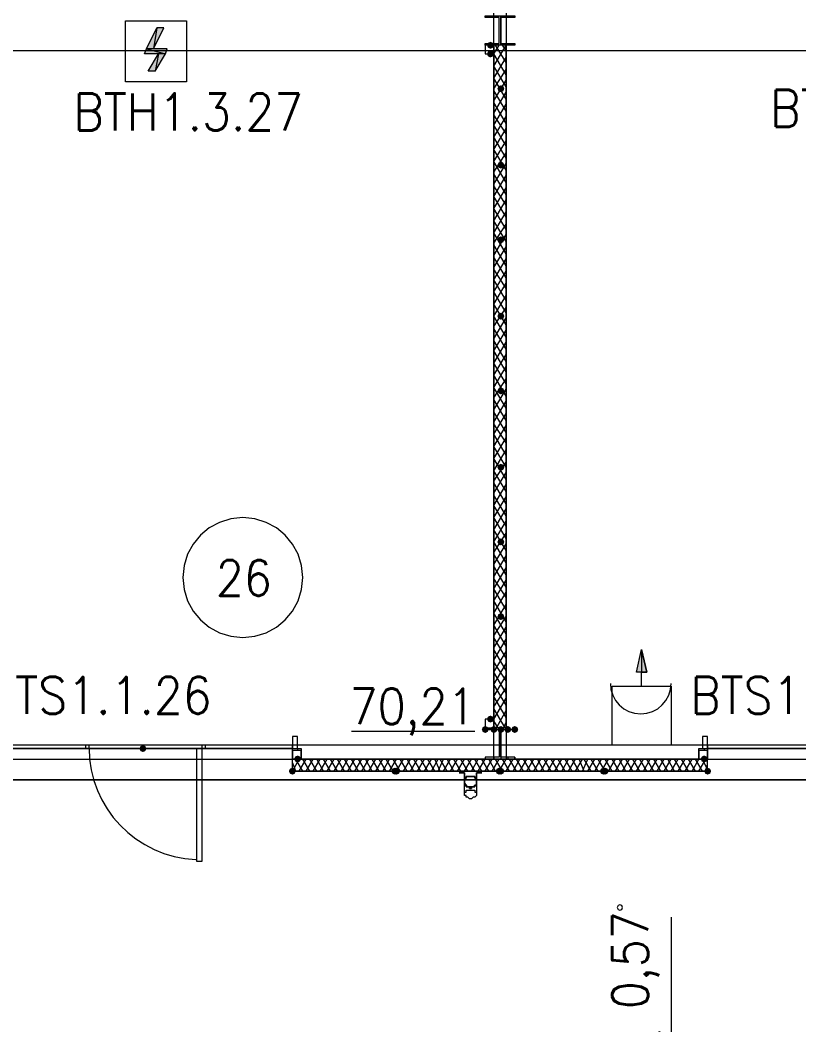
# Model space of a CAD drawing. Header units: millimetres. Extents: x 0 to 420, y 0 to 297.
# Drawn here: x 188.65 to 207.62, y 99.06 to 123.55 of the extents above; entities that cross this region are included whole.
import ezdxf

# ---------------------------------------------------------------- set-up
doc = ezdxf.new("R2010")
doc.units = ezdxf.units.MM
doc.styles.get("Standard").update_dxf_attribs({"font": 'STANDARD'})

msp = doc.modelspace()

# ---------------------------------------------------------------- hatches: boundary and pattern name
h = msp.add_hatch(color=1)
h.paths.add_polyline_path([(192.151001, 123.359333), (191.981668, 123.359333), (191.897001, 122.851333)], flags=0)
h.paths.add_polyline_path([(191.981668, 123.359333), (191.897001, 122.851333), (191.727668, 122.851333)], flags=0)
h = msp.add_hatch(color=5)
h.paths.add_polyline_path([(192.151001, 123.359333), (191.981668, 123.359333), (191.897001, 122.851333)], flags=0)
h.paths.add_polyline_path([(191.981668, 123.359333), (191.897001, 122.851333), (191.727668, 122.851333)], flags=0)
for color, points in [(7, [(200.194333, 122.936), (200.169463, 122.876204), (200.109667, 122.851333), (200.049871, 122.876204), (200.025, 122.936), (200.049871, 122.995796), (200.109667, 123.020667), (200.169462, 122.995796)]), (7, [(200.194333, 122.724333), (200.169463, 122.664537), (200.109667, 122.639667), (200.049871, 122.664537), (200.025, 122.724333), (200.049871, 122.784129), (200.109667, 122.809), (200.169462, 122.784129)]), (7, [(200.448333, 121.877667), (200.423463, 121.817871), (200.363667, 121.793), (200.303871, 121.817871), (200.279, 121.877667), (200.303871, 121.937462), (200.363667, 121.962333), (200.423462, 121.937463)]), (7, [(200.448333, 120.015), (200.423463, 119.955204), (200.363667, 119.930333), (200.303871, 119.955204), (200.279, 120.015), (200.303871, 120.074796), (200.363667, 120.099667), (200.423462, 120.074796)]), (7, [(200.448333, 118.194667), (200.423463, 118.134871), (200.363667, 118.11), (200.303871, 118.134871), (200.279, 118.194667), (200.303871, 118.254462), (200.363667, 118.279333), (200.423462, 118.254463)]), (7, [(200.448333, 116.332), (200.423463, 116.272204), (200.363667, 116.247333), (200.303871, 116.272204), (200.279, 116.332), (200.303871, 116.391796), (200.363667, 116.416667), (200.423462, 116.391796)]), (7, [(200.448333, 114.511667), (200.423463, 114.451871), (200.363667, 114.427), (200.303871, 114.451871), (200.279, 114.511667), (200.303871, 114.571462), (200.363667, 114.596333), (200.423462, 114.571463)]), (7, [(200.448333, 112.649), (200.423463, 112.589204), (200.363667, 112.564333), (200.303871, 112.589204), (200.279, 112.649), (200.303871, 112.708796), (200.363667, 112.733667), (200.423462, 112.708796)]), (7, [(200.448333, 110.828667), (200.423463, 110.768871), (200.363667, 110.744), (200.303871, 110.768871), (200.279, 110.828667), (200.303871, 110.888462), (200.363667, 110.913333), (200.423462, 110.888463)]), (7, [(200.448333, 109.008333), (200.423463, 108.948537), (200.363667, 108.923667), (200.303871, 108.948537), (200.279, 109.008333), (200.303871, 109.068129), (200.363667, 109.093), (200.423462, 109.068129)]), (7, [(200.194333, 106.510667), (200.169463, 106.450871), (200.109667, 106.426), (200.049871, 106.450871), (200.025, 106.510667), (200.049871, 106.570462), (200.109667, 106.595333), (200.169462, 106.570463)]), (7, [(200.067333, 106.256667), (200.042463, 106.196871), (199.982667, 106.172), (199.922871, 106.196871), (199.898, 106.256667), (199.922871, 106.316462), (199.982667, 106.341333), (200.042462, 106.316463)]), (7, [(200.279, 106.256667), (200.254129, 106.196871), (200.194333, 106.172), (200.134538, 106.196871), (200.109667, 106.256667), (200.134537, 106.316462), (200.194333, 106.341333), (200.254129, 106.316463)]), (7, [(200.448333, 106.256667), (200.423463, 106.196871), (200.363667, 106.172), (200.303871, 106.196871), (200.279, 106.256667), (200.303871, 106.316462), (200.363667, 106.341333), (200.423462, 106.316463)]), (7, [(200.617667, 106.256667), (200.592796, 106.196871), (200.533, 106.172), (200.473204, 106.196871), (200.448333, 106.256667), (200.473204, 106.316462), (200.533, 106.341333), (200.592796, 106.316463)]), (7, [(200.787, 106.256667), (200.762129, 106.196871), (200.702333, 106.172), (200.642538, 106.196871), (200.617667, 106.256667), (200.642537, 106.316462), (200.702333, 106.341333), (200.762129, 106.316463)]), (7, [(191.727667, 105.791), (191.702796, 105.731204), (191.643, 105.706333), (191.583204, 105.731204), (191.558333, 105.791), (191.583204, 105.850796), (191.643, 105.875667), (191.702796, 105.850796)]), (7, [(191.727667, 105.791), (191.702796, 105.731204), (191.643, 105.706333), (191.583204, 105.731204), (191.558333, 105.791), (191.583204, 105.850796), (191.643, 105.875667), (191.702796, 105.850796)]), (7, [(195.495333, 105.537), (195.470462, 105.477204), (195.410667, 105.452333), (195.350871, 105.477204), (195.326, 105.537), (195.350871, 105.596796), (195.410667, 105.621667), (195.470462, 105.596796)]), (7, [(205.401333, 105.537), (205.376462, 105.477204), (205.316667, 105.452333), (205.256871, 105.477204), (205.232, 105.537), (205.256871, 105.596796), (205.316667, 105.621667), (205.376462, 105.596796)]), (254, [(195.368333, 105.240667), (195.343462, 105.180871), (195.283667, 105.156), (195.223871, 105.180871), (195.199, 105.240667), (195.223871, 105.300462), (195.283667, 105.325333), (195.343462, 105.300463)]), (254, [(197.866, 105.240667), (197.841129, 105.180871), (197.781333, 105.156), (197.721538, 105.180871), (197.696667, 105.240667), (197.721537, 105.300462), (197.781333, 105.325333), (197.841129, 105.300463)]), (254, [(197.908333, 105.240667), (197.883463, 105.180871), (197.823667, 105.156), (197.763871, 105.180871), (197.739, 105.240667), (197.763871, 105.300462), (197.823667, 105.325333), (197.883462, 105.300463)]), (254, [(200.406, 105.240667), (200.381129, 105.180871), (200.321333, 105.156), (200.261538, 105.180871), (200.236667, 105.240667), (200.261537, 105.300462), (200.321333, 105.325333), (200.381129, 105.300463)]), (254, [(200.406, 105.240667), (200.381129, 105.180871), (200.321333, 105.156), (200.261538, 105.180871), (200.236667, 105.240667), (200.261537, 105.300462), (200.321333, 105.325333), (200.381129, 105.300463)]), (254, [(200.448333, 105.240667), (200.423463, 105.180871), (200.363667, 105.156), (200.303871, 105.180871), (200.279, 105.240667), (200.303871, 105.300462), (200.363667, 105.325333), (200.423462, 105.300463)]), (254, [(200.448333, 105.240667), (200.423463, 105.180871), (200.363667, 105.156), (200.303871, 105.180871), (200.279, 105.240667), (200.303871, 105.300462), (200.363667, 105.325333), (200.423462, 105.300463)]), (254, [(202.946, 105.240667), (202.921129, 105.180871), (202.861333, 105.156), (202.801538, 105.180871), (202.776667, 105.240667), (202.801537, 105.300462), (202.861333, 105.325333), (202.921129, 105.300463)]), (254, [(202.988333, 105.240667), (202.963462, 105.180871), (202.903667, 105.156), (202.843871, 105.180871), (202.819, 105.240667), (202.843871, 105.300462), (202.903667, 105.325333), (202.963462, 105.300463)]), (254, [(205.486, 105.240667), (205.461129, 105.180871), (205.401333, 105.156), (205.341538, 105.180871), (205.316667, 105.240667), (205.341537, 105.300462), (205.401333, 105.325333), (205.461129, 105.300463)])]:
    msp.add_hatch(color=color).paths.add_polyline_path(points, flags=0)
h = msp.add_hatch(color=1)
h.paths.add_polyline_path([(192.235668, 122.851333), (191.727668, 122.851333), (192.193334, 122.724333)], flags=0)
h.paths.add_polyline_path([(191.727668, 122.851333), (192.193334, 122.724333), (191.685334, 122.724333)], flags=0)
h = msp.add_hatch(color=5)
h.paths.add_polyline_path([(192.235668, 122.851333), (191.727668, 122.851333), (192.193334, 122.724333)], flags=0)
h.paths.add_polyline_path([(191.727668, 122.851333), (192.193334, 122.724333), (191.685334, 122.724333)], flags=0)
h = msp.add_hatch(color=1)
h.paths.add_polyline_path([(192.193334, 122.724333), (192.024001, 122.724333), (191.939334, 122.301)], flags=0)
h.paths.add_polyline_path([(192.024001, 122.724333), (191.939334, 122.301), (191.770001, 122.301)], flags=0)
h = msp.add_hatch(color=5)
h.paths.add_polyline_path([(192.193334, 122.724333), (192.024001, 122.724333), (191.939334, 122.301)], flags=0)
h.paths.add_polyline_path([(192.024001, 122.724333), (191.939334, 122.301), (191.770001, 122.301)], flags=0)
h = msp.add_hatch(color=6)
h.paths.add_polyline_path([(203.919667, 107.653667), (203.792667, 108.204), (203.792667, 107.653667)], flags=0)
h.paths.add_polyline_path([(203.792667, 108.204), (203.792667, 107.653667), (203.665667, 107.653667)], flags=0)
h = msp.add_hatch(color=7)
h.paths.add_polyline_path([(195.283667, 105.240667), (200.321333, 105.240667)], flags=0)
h.paths.add_polyline_path([(200.321333, 105.240667), (195.283667, 105.240667)], flags=0)
h = msp.add_hatch(color=7)
h.paths.add_polyline_path([(200.363667, 105.240667), (205.401333, 105.240667)], flags=0)
h.paths.add_polyline_path([(205.401333, 105.240667), (200.363667, 105.240667)], flags=0)

# ---------------------------------------------------------------- linework, layer by layer
at = {"color": 7, "lineweight": 0}
for points in [[(100.922667, 105.029), (386.715, 105.029), (386.715, 222.715667), (100.922667, 222.715667)], [(183.091667, 105.537), (200.194333, 105.537), (200.194333, 140.038667), (196.511333, 140.038667), (183.345667, 140.038667), (183.091667, 140.038667)], [(217.593333, 105.537), (217.593333, 140.038667), (213.910333, 140.038667), (200.744667, 140.038667), (200.490667, 140.038667), (200.490667, 105.537)], [(200.702333, 122.936), (199.982667, 122.936), (199.982667, 122.978333), (200.321333, 122.978333), (200.321333, 123.613333), (199.982667, 123.613333), (199.982667, 123.655667), (200.702333, 123.655667), (200.702333, 123.613333), (200.363667, 123.613333), (200.363667, 122.978333), (200.702333, 122.978333)], [(200.194333, 122.936), (199.982667, 122.936), (199.982667, 122.724333), (200.194333, 122.724333), (200.194333, 122.936), (199.982667, 122.936), (199.982667, 122.724333), (200.194333, 122.724333)], [(200.194333, 122.936), (200.194333, 106.256667), (200.490667, 106.256667), (200.490667, 122.936)], [(200.194333, 106.510667), (199.982667, 106.510667), (199.982667, 106.299), (200.194333, 106.299), (200.194333, 106.510667), (199.982667, 106.510667), (199.982667, 106.256667), (200.194333, 106.256667)], [(195.283667, 106.087333), (195.283667, 105.791), (195.410667, 105.791), (195.410667, 106.087333)], [(200.702333, 106.256667), (199.982667, 106.256667), (200.321333, 106.256667), (200.321333, 105.579333), (199.982667, 105.579333), (199.982667, 105.537), (200.702333, 105.537), (200.702333, 105.579333), (200.363667, 105.579333), (200.363667, 106.256667)], [(205.274333, 106.087333), (205.274333, 105.791), (205.401333, 105.791), (205.401333, 106.087333)], [(188.044667, 105.791), (195.283667, 105.791), (195.283667, 105.875667), (188.044667, 105.875667)], [(190.246, 105.791), (190.330667, 105.791), (190.330667, 105.875667), (190.246, 105.875667)], [(193.082333, 105.791), (193.167, 105.791), (193.167, 105.875667), (193.082333, 105.875667)], [(205.401333, 105.791), (212.682667, 105.791), (212.682667, 105.875667), (205.401333, 105.875667)], [(193.082333, 103.039333), (192.955333, 103.039333), (192.955333, 105.791), (193.082333, 105.791)], [(195.283667, 105.791), (195.495333, 105.791), (195.495333, 105.537), (195.283667, 105.537)], [(195.283667, 105.748667), (195.283667, 105.537), (195.495333, 105.537), (195.495333, 105.748667)], [(205.189667, 105.791), (205.401333, 105.791), (205.401333, 105.537), (205.189667, 105.537)], [(205.189667, 105.748667), (205.189667, 105.537), (205.401333, 105.537), (205.401333, 105.748667)], [(195.283667, 105.240667), (200.321333, 105.240667)], [(200.321333, 105.240667), (195.283667, 105.240667)], [(195.283667, 105.240667), (200.321333, 105.240667)], [(195.283667, 105.240667), (200.321333, 105.240667)], [(199.898, 105.198333), (199.771, 105.198333), (199.771, 104.986667), (199.771, 104.944333), (199.771, 104.902), (199.728667, 104.902), (199.728667, 104.859667), (199.686333, 104.859667), (199.644, 104.859667), (199.644, 104.817333), (199.601667, 104.817333), (199.601667, 104.859667), (199.559333, 104.859667), (199.517, 104.859667), (199.517, 104.902), (199.474667, 104.902), (199.474667, 104.944333), (199.474667, 104.986667), (199.474667, 105.198333), (199.347667, 105.198333), (199.474667, 105.198333), (199.474667, 104.986667), (199.474667, 104.944333), (199.517, 104.902), (199.559333, 104.859667), (199.601667, 104.859667), (199.644, 104.859667), (199.686333, 104.859667), (199.728667, 104.902), (199.771, 104.902), (199.771, 104.944333), (199.771, 104.986667), (199.771, 105.198333), (199.898, 105.198333), (199.771, 105.198333), (199.771, 104.986667), (199.771, 104.944333), (199.771, 104.902), (199.728667, 104.902), (199.728667, 104.859667), (199.686333, 104.859667), (199.644, 104.859667), (199.644, 104.817333), (199.601667, 104.817333), (199.601667, 104.859667), (199.559333, 104.859667), (199.517, 104.859667), (199.517, 104.902), (199.474667, 104.902), (199.474667, 104.944333), (199.474667, 104.986667), (199.474667, 105.198333), (199.347667, 105.198333), (199.474667, 105.198333), (199.474667, 104.986667), (199.474667, 104.944333), (199.517, 104.902), (199.559333, 104.859667), (199.601667, 104.859667), (199.644, 104.859667), (199.686333, 104.859667), (199.728667, 104.902), (199.771, 104.902), (199.771, 104.944333), (199.771, 104.986667), (199.771, 105.198333), (199.898, 105.198333), (199.771, 105.198333), (199.771, 104.986667), (199.771, 104.944333), (199.771, 104.902), (199.728667, 104.902), (199.686333, 104.859667), (199.644, 104.859667), (199.601667, 104.859667), (199.559333, 104.859667), (199.517, 104.902), (199.474667, 104.944333), (199.474667, 104.986667), (199.474667, 105.198333), (199.347667, 105.198333), (199.474667, 105.198333), (199.474667, 104.986667), (199.474667, 104.944333), (199.474667, 104.902), (199.517, 104.902), (199.517, 104.859667), (199.559333, 104.859667), (199.601667, 104.859667), (199.601667, 104.817333), (199.644, 104.817333), (199.644, 104.859667), (199.686333, 104.859667), (199.728667, 104.859667), (199.728667, 104.902), (199.771, 104.902), (199.771, 104.944333), (199.771, 104.986667), (199.771, 105.198333)], [(199.771, 104.986667), (199.771, 105.029), (199.771, 105.071333), (199.728667, 105.071333), (199.728667, 105.113667), (199.686333, 105.113667), (199.644, 105.113667), (199.601667, 105.113667), (199.559333, 105.113667), (199.517, 105.113667), (199.517, 105.071333), (199.474667, 105.029), (199.474667, 104.986667), (199.474667, 104.944333), (199.517, 104.902), (199.559333, 104.859667), (199.601667, 104.859667), (199.644, 104.859667), (199.686333, 104.859667), (199.728667, 104.902), (199.771, 104.902), (199.771, 104.944333), (199.771, 104.986667), (199.771, 104.944333), (199.771, 104.902), (199.728667, 104.902), (199.686333, 104.859667), (199.644, 104.859667), (199.601667, 104.859667), (199.559333, 104.859667), (199.517, 104.902), (199.474667, 104.944333), (199.474667, 104.986667), (199.474667, 105.029), (199.517, 105.071333), (199.517, 105.113667), (199.559333, 105.113667), (199.601667, 105.113667), (199.644, 105.113667), (199.686333, 105.113667), (199.728667, 105.113667), (199.728667, 105.071333), (199.771, 105.071333), (199.771, 105.029)], [(199.474667, 104.986667), (199.474667, 105.029), (199.517, 105.071333), (199.517, 105.113667), (199.559333, 105.113667), (199.601667, 105.113667), (199.644, 105.113667), (199.686333, 105.113667), (199.728667, 105.113667), (199.728667, 105.071333), (199.771, 105.071333), (199.771, 105.029), (199.771, 104.986667), (199.771, 104.944333), (199.771, 104.902), (199.728667, 104.902), (199.686333, 104.859667), (199.644, 104.859667), (199.601667, 104.859667), (199.559333, 104.859667), (199.517, 104.902), (199.474667, 104.944333)], [(200.363667, 105.240667), (205.401333, 105.240667)], [(205.401333, 105.240667), (200.363667, 105.240667)], [(205.401333, 105.240667), (200.363667, 105.240667)], [(205.401333, 105.240667), (200.363667, 105.240667)], [(113.03, 96.435333), (374.65, 96.435333), (374.65, 105.029), (113.03, 105.029)], [(199.771, 104.690333), (199.771, 104.648), (199.728667, 104.605667), (199.686333, 104.605667), (199.644, 104.563333), (199.601667, 104.563333), (199.559333, 104.605667), (199.517, 104.605667), (199.517, 104.648), (199.474667, 104.648), (199.474667, 104.690333), (199.474667, 104.732667), (199.517, 104.732667), (199.517, 104.775), (199.559333, 104.775), (199.601667, 104.775), (199.644, 104.775), (199.686333, 104.775), (199.728667, 104.775), (199.728667, 104.732667), (199.771, 104.732667)], [(203.327, 101.9175), (203.308394, 101.962394), (203.2635, 101.981), (203.218606, 101.962394), (203.2, 101.9175), (203.218606, 101.872605), (203.2635, 101.854), (203.308394, 101.872605)]]:
    msp.add_lwpolyline(points, close=True, dxfattribs=at)
at = {"color": 6, "lineweight": 0}
for points in [[(134.704667, 221.869), (354.795667, 221.869), (367.411, 221.869), (367.411, 215.392), (376.851333, 215.392), (379.645333, 215.392), (379.645333, 191.135), (373.168333, 191.135), (373.168333, 163.872333), (372.999, 163.872333), (373.168333, 163.872333), (373.168333, 127.973667), (379.941667, 127.973667), (379.941667, 112.352667), (375.369667, 112.352667), (368.257667, 112.352667), (368.257667, 105.875667), (266.530667, 105.875667), (120.734667, 105.875667)], [(203.792667, 107.315), (203.792667, 107.653667), (203.665667, 107.653667), (203.792667, 108.204), (203.919667, 107.653667), (203.792667, 107.653667)], [(203.030667, 107.3785), (203.045718, 107.229196), (203.088885, 107.090134), (203.157189, 106.964293), (203.247651, 106.854651), (203.357293, 106.764189), (203.483134, 106.695885), (203.622196, 106.652718), (203.7715, 106.637667), (203.920804, 106.652718), (204.059866, 106.695885), (204.185707, 106.764189), (204.295349, 106.854651), (204.385811, 106.964293), (204.454115, 107.090134), (204.497282, 107.229196), (204.512333, 107.3785)]]:
    msp.add_lwpolyline(points, dxfattribs=at)
at = {"color": 7, "lineweight": 0}
for points in [[(191.219668, 123.528666), (192.701334, 123.528666)], [(191.219668, 123.528666), (192.701334, 123.528666)], [(200.363667, 122.936), (200.363667, 123.655667)], [(199.982667, 122.936), (199.982667, 122.978333)], [(200.194333, 122.936), (200.194333, 122.978333)], [(200.533, 122.936), (200.533, 122.978333)], [(200.702333, 122.936), (200.702333, 122.978333)], [(200.194333, 122.724333), (200.321333, 122.936)], [(200.194333, 122.428), (200.490667, 122.936)], [(200.490667, 122.216333), (200.194333, 122.724333)], [(200.490667, 122.512667), (200.236667, 122.936)], [(200.490667, 122.809), (200.406, 122.936)], [(200.194333, 122.131667), (200.490667, 122.639667)], [(200.490667, 121.92), (200.194333, 122.428)], [(200.194333, 121.877667), (200.490667, 122.343333)], [(200.490667, 121.623667), (200.194333, 122.131667)], [(200.194333, 121.581333), (200.490667, 122.089333)], [(200.490667, 121.327333), (200.194333, 121.835333)], [(200.194333, 121.285), (200.490667, 121.793)], [(200.490667, 121.031), (200.194333, 121.539)], [(200.194333, 120.988667), (200.490667, 121.496667)], [(200.490667, 120.777), (200.194333, 121.242667)], [(200.194333, 120.692333), (200.490667, 121.200333)], [(200.490667, 120.480667), (200.194333, 120.988667)], [(200.194333, 120.396), (200.490667, 120.904)], [(200.490667, 120.184333), (200.194333, 120.692333)], [(200.194333, 120.099667), (200.490667, 120.607667)], [(200.490667, 119.888), (200.194333, 120.396)], [(200.194333, 119.845667), (200.490667, 120.311333)], [(200.490667, 119.591667), (200.194333, 120.099667)], [(200.194333, 119.549333), (200.490667, 120.057333)], [(200.490667, 119.295333), (200.194333, 119.803333)], [(200.194333, 119.253), (200.490667, 119.761)], [(200.490667, 119.041333), (200.194333, 119.507)], [(200.194333, 118.956667), (200.490667, 119.464667)], [(200.490667, 118.745), (200.194333, 119.253)], [(200.194333, 118.660333), (200.490667, 119.168333)], [(200.490667, 118.448667), (200.194333, 118.956667)], [(200.194333, 118.364), (200.490667, 118.872)], [(200.490667, 118.152333), (200.194333, 118.660333)], [(200.194333, 118.11), (200.490667, 118.575667)], [(200.490667, 117.856), (200.194333, 118.364)], [(200.194333, 117.813667), (200.490667, 118.321667)], [(200.490667, 117.559667), (200.194333, 118.067667)], [(200.194333, 117.517333), (200.490667, 118.025333)], [(200.490667, 117.263333), (200.194333, 117.771333)], [(200.194333, 117.221), (200.490667, 117.729)], [(200.490667, 117.009333), (200.194333, 117.475)], [(200.194333, 116.924667), (200.490667, 117.432667)], [(200.490667, 116.713), (200.194333, 117.221)], [(200.194333, 116.628333), (200.490667, 117.136333)], [(200.490667, 116.416667), (200.194333, 116.924667)], [(200.194333, 116.332), (200.490667, 116.84)], [(200.490667, 116.120333), (200.194333, 116.628333)], [(200.194333, 116.078), (200.490667, 116.543667)], [(200.490667, 115.824), (200.194333, 116.332)], [(200.194333, 115.781667), (200.490667, 116.289667)], [(200.490667, 115.527667), (200.194333, 116.035667)], [(200.194333, 115.485333), (200.490667, 115.993333)], [(200.490667, 115.231333), (200.194333, 115.739333)], [(200.194333, 115.189), (200.490667, 115.697)], [(200.490667, 114.977333), (200.194333, 115.485333)], [(200.194333, 114.892667), (200.490667, 115.400667)], [(200.490667, 114.681), (200.194333, 115.189)], [(200.194333, 114.596333), (200.490667, 115.104333)], [(200.490667, 114.384667), (200.194333, 114.892667)], [(200.194333, 114.342333), (200.490667, 114.808)], [(200.490667, 114.088333), (200.194333, 114.596333)], [(200.194333, 114.046), (200.490667, 114.554)], [(200.490667, 113.792), (200.194333, 114.3)], [(200.194333, 113.749667), (200.490667, 114.257667)], [(200.490667, 113.495667), (200.194333, 114.003667)], [(200.194333, 113.453333), (200.490667, 113.961333)], [(200.490667, 113.241667), (200.194333, 113.707333)], [(200.194333, 113.157), (200.490667, 113.665)], [(200.490667, 112.945333), (200.194333, 113.453333)], [(200.194333, 112.860667), (200.490667, 113.368667)], [(200.490667, 112.649), (200.194333, 113.157)], [(200.194333, 112.564333), (200.490667, 113.072333)], [(200.490667, 112.352667), (200.194333, 112.860667)], [(200.194333, 112.310333), (200.490667, 112.776)], [(200.490667, 112.056333), (200.194333, 112.564333)], [(200.194333, 112.014), (200.490667, 112.522)], [(200.490667, 111.76), (200.194333, 112.268)], [(200.194333, 111.717667), (200.490667, 112.225667)], [(200.490667, 111.463667), (200.194333, 111.971667)], [(200.194333, 111.421333), (200.490667, 111.929333)], [(200.490667, 111.209667), (200.194333, 111.717667)], [(200.194333, 111.125), (200.490667, 111.633)], [(195.537667, 109.960833), (195.507995, 110.255177), (195.422894, 110.529329), (195.288238, 110.777416), (195.109899, 110.993566), (194.893749, 111.171905), (194.645662, 111.306561), (194.37151, 111.391661), (194.077167, 111.421333), (193.782823, 111.391661), (193.508671, 111.306561), (193.260584, 111.171905), (193.044434, 110.993566), (192.866095, 110.777416), (192.731439, 110.529329), (192.646339, 110.255177), (192.616667, 109.960833)], [(200.490667, 110.913333), (200.194333, 111.421333)], [(200.194333, 110.828667), (200.490667, 111.336667)], [(200.490667, 110.617), (200.194333, 111.125)], [(200.194333, 110.574667), (200.490667, 111.040333)], [(200.490667, 110.320667), (200.194333, 110.828667)], [(200.194333, 110.278333), (200.490667, 110.786333)], [(200.490667, 110.024333), (200.194333, 110.532333)], [(200.194333, 109.982), (200.490667, 110.49)], [(200.490667, 109.728), (200.194333, 110.236)], [(200.194333, 109.685667), (200.490667, 110.193667)], [(192.616667, 109.960833), (192.646339, 109.66649), (192.731439, 109.392338), (192.866095, 109.144251), (193.044434, 108.928101), (193.260584, 108.749762), (193.508671, 108.615106), (193.782823, 108.530005), (194.077167, 108.500333), (194.37151, 108.530005), (194.645662, 108.615106), (194.893749, 108.749762), (195.109899, 108.928101), (195.288238, 109.144251), (195.422894, 109.392338), (195.507995, 109.66649), (195.537667, 109.960833)], [(200.490667, 109.474), (200.194333, 109.939667)], [(200.194333, 109.389333), (200.490667, 109.897333)], [(200.490667, 109.177667), (200.194333, 109.685667)], [(200.194333, 109.093), (200.490667, 109.601)], [(200.490667, 108.881333), (200.194333, 109.389333)], [(200.194333, 108.796667), (200.490667, 109.304667)], [(200.490667, 108.585), (200.194333, 109.093)], [(200.194333, 108.542667), (200.490667, 109.008333)], [(200.490667, 108.288667), (200.194333, 108.796667)], [(200.194333, 108.246333), (200.490667, 108.754333)], [(200.490667, 107.992333), (200.194333, 108.500333)], [(200.194333, 107.95), (200.490667, 108.458)], [(200.490667, 107.696), (200.194333, 108.204)], [(200.194333, 107.653667), (200.490667, 108.161667)], [(200.490667, 107.442), (200.194333, 107.907667)], [(200.194333, 107.357333), (200.490667, 107.865333)], [(200.490667, 107.145667), (200.194333, 107.653667)], [(200.194333, 107.061), (200.490667, 107.569)], [(200.490667, 106.849333), (200.194333, 107.357333)], [(200.194333, 106.807), (200.490667, 107.272667)], [(200.490667, 106.553), (200.194333, 107.061)], [(200.194333, 106.510667), (200.490667, 107.018667)], [(200.490667, 106.256667), (200.194333, 106.764667)], [(200.236667, 106.256667), (200.490667, 106.722333)], [(200.321333, 106.256667), (200.194333, 106.468333)], [(200.406, 106.256667), (200.490667, 106.426)], [(196.723, 106.214333), (199.728667, 106.214333)], [(200.109667, 106.299), (200.109667, 106.256667)], [(200.363667, 106.256667), (200.363667, 105.537)], [(191.643, 105.791), (188.044667, 105.791), (188.044667, 105.664)], [(188.044667, 105.664), (188.044667, 105.537), (191.643, 105.537)], [(190.330688, 105.801956), (190.344845, 105.532562), (190.384472, 105.270517), (190.448354, 105.017091), (190.535275, 104.773554), (190.644018, 104.541176), (190.773367, 104.321227), (190.922107, 104.114976), (191.089021, 103.923695), (191.272892, 103.748652), (191.472506, 103.591117), (191.686645, 103.452361), (191.914094, 103.333653), (192.153637, 103.236264), (192.404056, 103.161463), (192.664137, 103.110521), (192.932664, 103.084706)], [(195.283667, 105.664), (195.283667, 105.791), (191.643, 105.791)], [(191.643, 105.537), (195.283667, 105.537), (195.283667, 105.664)], [(195.410667, 105.791), (195.410667, 105.748667)], [(199.982667, 105.579333), (199.982667, 105.537)], [(200.194333, 105.579333), (200.194333, 105.537)], [(200.533, 105.579333), (200.533, 105.537)], [(200.702333, 105.579333), (200.702333, 105.537)], [(205.316667, 105.791), (205.316667, 105.748667)], [(209.042, 105.791), (205.401333, 105.791), (205.401333, 105.664)], [(205.401333, 105.664), (205.401333, 105.537), (209.042, 105.537)], [(195.283667, 105.494667), (195.283667, 105.537)], [(195.283667, 105.240667), (195.453, 105.537)], [(195.283667, 105.240667), (195.283667, 105.537)], [(195.283667, 105.240667), (195.283667, 105.537)], [(195.368333, 105.240667), (195.283667, 105.452333)], [(195.537667, 105.240667), (195.368333, 105.537)], [(205.274333, 105.537), (195.410667, 105.537)], [(195.453, 105.240667), (195.622333, 105.537)], [(195.707, 105.240667), (195.537667, 105.537)], [(195.622333, 105.240667), (195.791667, 105.537)], [(195.876333, 105.240667), (195.707, 105.537)], [(195.791667, 105.240667), (195.961, 105.537)], [(196.045667, 105.240667), (195.876333, 105.537)], [(195.961, 105.240667), (196.130333, 105.537)], [(196.215, 105.240667), (196.045667, 105.537)], [(196.130333, 105.240667), (196.299667, 105.537)], [(196.384333, 105.240667), (196.215, 105.537)], [(196.299667, 105.240667), (196.469, 105.537)], [(196.553667, 105.240667), (196.384333, 105.537)], [(196.469, 105.240667), (196.638333, 105.537)], [(196.723, 105.240667), (196.553667, 105.537)], [(196.638333, 105.240667), (196.807667, 105.537)], [(196.892333, 105.240667), (196.723, 105.537)], [(196.807667, 105.240667), (196.977, 105.537)], [(197.061667, 105.240667), (196.892333, 105.537)], [(196.977, 105.240667), (197.146333, 105.537)], [(197.231, 105.240667), (197.061667, 105.537)], [(197.146333, 105.240667), (197.315667, 105.537)], [(197.400333, 105.240667), (197.231, 105.537)], [(197.315667, 105.240667), (197.485, 105.537)], [(197.569667, 105.240667), (197.400333, 105.537)], [(197.485, 105.240667), (197.654333, 105.537)], [(197.739, 105.240667), (197.569667, 105.537)], [(197.654333, 105.240667), (197.823667, 105.537)], [(197.908333, 105.240667), (197.739, 105.537)], [(197.823667, 105.240667), (197.993, 105.537)], [(198.077667, 105.240667), (197.908333, 105.537)], [(197.993, 105.240667), (198.162333, 105.537)], [(198.247, 105.240667), (198.077667, 105.537)], [(198.162333, 105.240667), (198.331667, 105.537)], [(198.416333, 105.240667), (198.247, 105.537)], [(198.331667, 105.240667), (198.501, 105.537)], [(198.585667, 105.240667), (198.416333, 105.537)], [(198.501, 105.240667), (198.670333, 105.537)], [(198.755, 105.240667), (198.585667, 105.537)], [(198.670333, 105.240667), (198.839667, 105.537)], [(198.882, 105.240667), (198.755, 105.537)], [(198.839667, 105.240667), (198.966667, 105.537)], [(199.051333, 105.240667), (198.882, 105.537)], [(198.966667, 105.240667), (199.136, 105.537)], [(199.220667, 105.240667), (199.051333, 105.537)], [(199.136, 105.240667), (199.305333, 105.537)], [(199.39, 105.240667), (199.220667, 105.537)], [(199.305333, 105.240667), (199.474667, 105.537)], [(199.559333, 105.240667), (199.39, 105.537)], [(199.474667, 105.240667), (199.644, 105.537)], [(199.728667, 105.240667), (199.559333, 105.537)], [(199.644, 105.240667), (199.813333, 105.537)], [(199.898, 105.240667), (199.728667, 105.537)], [(199.813333, 105.240667), (199.982667, 105.537)], [(200.067333, 105.240667), (199.898, 105.537)], [(199.982667, 105.240667), (200.152, 105.537)], [(200.236667, 105.240667), (200.067333, 105.537)], [(200.152, 105.240667), (200.321333, 105.537)], [(200.406, 105.240667), (200.236667, 105.537)], [(200.321333, 105.240667), (200.490667, 105.537)], [(200.575333, 105.240667), (200.406, 105.537)], [(200.490667, 105.240667), (200.66, 105.537)], [(200.744667, 105.240667), (200.575333, 105.537)], [(200.66, 105.240667), (200.829333, 105.537)], [(200.914, 105.240667), (200.744667, 105.537)], [(200.829333, 105.240667), (200.998667, 105.537)], [(201.083333, 105.240667), (200.914, 105.537)], [(200.998667, 105.240667), (201.168, 105.537)], [(201.252667, 105.240667), (201.083333, 105.537)], [(201.168, 105.240667), (201.337333, 105.537)], [(201.422, 105.240667), (201.252667, 105.537)], [(201.337333, 105.240667), (201.506667, 105.537)], [(201.591333, 105.240667), (201.422, 105.537)], [(201.506667, 105.240667), (201.676, 105.537)], [(201.760667, 105.240667), (201.591333, 105.537)], [(201.676, 105.240667), (201.845333, 105.537)], [(201.93, 105.240667), (201.760667, 105.537)], [(201.845333, 105.240667), (202.014667, 105.537)], [(202.099333, 105.240667), (201.93, 105.537)], [(202.014667, 105.240667), (202.184, 105.537)], [(202.268667, 105.240667), (202.099333, 105.537)], [(202.184, 105.240667), (202.353333, 105.537)], [(202.395667, 105.240667), (202.268667, 105.537)], [(202.353333, 105.240667), (202.480333, 105.537)], [(202.565, 105.240667), (202.395667, 105.537)], [(202.480333, 105.240667), (202.649667, 105.537)], [(202.734333, 105.240667), (202.565, 105.537)], [(202.649667, 105.240667), (202.819, 105.537)], [(202.903667, 105.240667), (202.734333, 105.537)], [(202.819, 105.240667), (202.988333, 105.537)], [(203.073, 105.240667), (202.903667, 105.537)], [(202.988333, 105.240667), (203.157667, 105.537)], [(203.242333, 105.240667), (203.073, 105.537)], [(203.157667, 105.240667), (203.327, 105.537)], [(203.411667, 105.240667), (203.242333, 105.537)], [(203.327, 105.240667), (203.496333, 105.537)], [(203.581, 105.240667), (203.411667, 105.537)], [(203.496333, 105.240667), (203.665667, 105.537)], [(203.750333, 105.240667), (203.581, 105.537)], [(203.665667, 105.240667), (203.835, 105.537)], [(203.919667, 105.240667), (203.750333, 105.537)], [(203.835, 105.240667), (204.004333, 105.537)], [(204.089, 105.240667), (203.919667, 105.537)], [(204.004333, 105.240667), (204.173667, 105.537)], [(204.258333, 105.240667), (204.089, 105.537)], [(204.173667, 105.240667), (204.343, 105.537)], [(204.427667, 105.240667), (204.258333, 105.537)], [(204.343, 105.240667), (204.512333, 105.537)], [(204.597, 105.240667), (204.427667, 105.537)], [(204.512333, 105.240667), (204.681667, 105.537)], [(204.766333, 105.240667), (204.597, 105.537)], [(204.681667, 105.240667), (204.851, 105.537)], [(204.935667, 105.240667), (204.766333, 105.537)], [(204.851, 105.240667), (205.020333, 105.537)], [(205.105, 105.240667), (204.935667, 105.537)], [(205.020333, 105.240667), (205.189667, 105.537)], [(205.274333, 105.240667), (205.105, 105.537)], [(205.189667, 105.240667), (205.359, 105.537)], [(205.401333, 105.283), (205.274333, 105.537)], [(205.359, 105.240667), (205.401333, 105.41)], [(205.401333, 105.240667), (205.401333, 105.537)], [(205.401333, 105.240667), (205.401333, 105.537)], [(195.283667, 105.240667), (200.321333, 105.240667), (195.283667, 105.240667), (200.321333, 105.240667)], [(195.283667, 105.240667), (205.401333, 105.240667)], [(205.401333, 105.240667), (200.363667, 105.240667), (205.401333, 105.240667), (200.363667, 105.240667)], [(199.474667, 104.690333), (199.474667, 104.986667)], [(199.771, 104.986667), (199.771, 104.690333)], [(204.512333, 101.684667), (204.512333, 98.298), (204.216, 98.890667), (204.512333, 98.721333)]]:
    msp.add_lwpolyline(points, dxfattribs=at)
at = {"color": 1, "lineweight": 0}
for points in [[(192.701334, 122.047), (191.219668, 122.047), (191.219668, 123.528666), (192.701334, 123.528666)], [(191.981668, 123.359333), (191.897001, 122.851333), (191.727668, 122.851333)], [(192.151001, 123.359333), (191.981668, 123.359333), (191.897001, 122.851333)], [(191.727668, 122.851333), (192.193334, 122.724333), (191.685334, 122.724333)], [(192.235668, 122.851333), (191.727668, 122.851333), (192.193334, 122.724333)], [(192.024001, 122.724333), (191.939334, 122.301), (191.770001, 122.301)], [(192.193334, 122.724333), (192.024001, 122.724333), (191.939334, 122.301)]]:
    msp.add_lwpolyline(points, close=True, dxfattribs=at)
at = {"color": 5, "lineweight": 0}
for points in [[(192.701334, 122.047), (191.219668, 122.047), (191.219668, 123.528666), (192.701334, 123.528666)], [(191.981668, 123.359333), (191.897001, 122.851333), (191.727668, 122.851333)], [(192.151001, 123.359333), (191.981668, 123.359333), (191.897001, 122.851333)], [(191.727668, 122.851333), (192.193334, 122.724333), (191.685334, 122.724333)], [(192.235668, 122.851333), (191.727668, 122.851333), (192.193334, 122.724333)], [(192.024001, 122.724333), (191.939334, 122.301), (191.770001, 122.301)], [(192.193334, 122.724333), (192.024001, 122.724333), (191.939334, 122.301)]]:
    msp.add_lwpolyline(points, close=True, dxfattribs=at)
at = {"color": 1, "lineweight": 0}
msp.add_lwpolyline([(134.620001, 122.809), (226.610334, 122.809)], dxfattribs=at)
at = {"color": 6, "lineweight": 0}
for points in [[(203.792667, 108.204), (203.792667, 107.653667), (203.665667, 107.653667)], [(203.919667, 107.653667), (203.792667, 108.204), (203.792667, 107.653667)], [(203.073, 105.875667), (203.073, 107.315), (204.512333, 107.315), (204.512333, 105.875667)]]:
    msp.add_lwpolyline(points, close=True, dxfattribs=at)

# ---------------------------------------------------------------- texts
at = {"color": 7, "attachment_point": 1}
for s, insert, char_height, width in [('BTH1.3.27', (189.949663, 121.763237), 0.90157, 5.30924556), ('BTH1.3.28', (206.925337, 121.8479), 0.90157, 5.30924556), ('26', (193.420993, 110.388362), 0.872032, 1.06581689), ('BTS1.1.26', (187.790674, 107.53923), 0.90157, 5.10889648), ('BTS1.1.25', (204.977997, 107.53923), 0.90157, 5.10889648), ('70,21', (196.680674, 107.255702), 0.872032, 2.56764978)]:
    msp.add_mtext(s, dxfattribs=dict(at, insert=insert, char_height=char_height, width=width))
at = {"color": 7, "insert": (204.215993, 99.440993), "char_height": 0.872032, "width": 2.08318756, "attachment_point": 7, "rotation": 90}
msp.add_mtext('0,57', dxfattribs=at)

doc.saveas('drawing.dxf')
